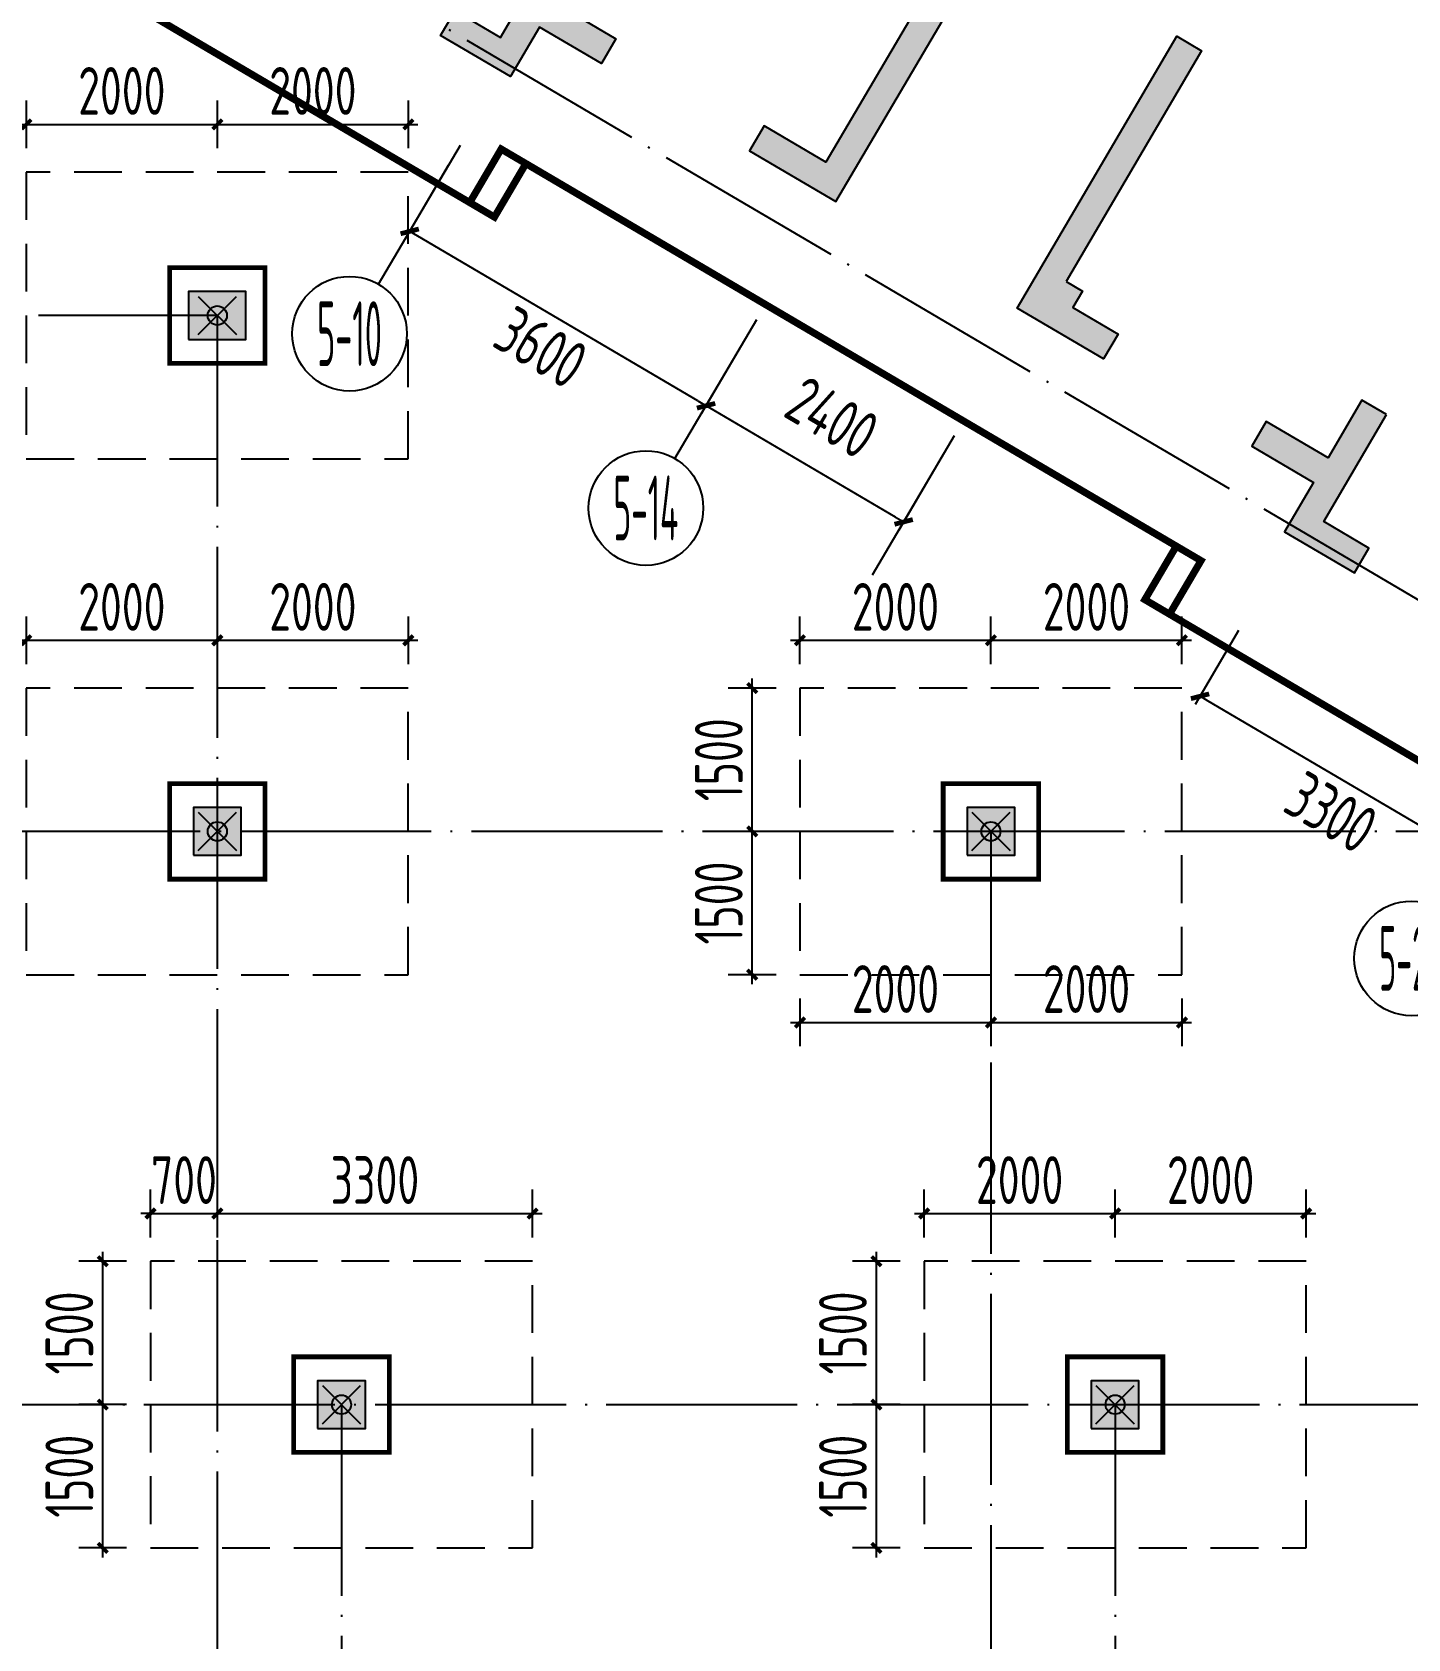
# Model space of a CAD drawing. Extents: x -57409 to 252654, y -8259 to 229119.
# Drawn here: x 52539 to 66943, y 132811 to 149628 of the extents above; entities that cross this region are included whole.
import ezdxf
from ezdxf.enums import TextEntityAlignment as Align

# ---------------------------------------------------------------- set-up
doc = ezdxf.new("R2010")
doc.units = 0
doc.header["$LTSCALE"] = 100
doc.header["$PDMODE"] = 35
doc.header["$PDSIZE"] = 200
doc.linetypes.add('DASHED', pattern=[0.75, 0.5, -0.25])
doc.linetypes.add('DOTE', pattern=[2.42, 2, -0.2, 0.02, -0.2])
doc.layers.get('0').update_dxf_attribs({"linetype": 'CONTINUOUS'})
doc.layers.get('Defpoints').update_dxf_attribs({"linetype": 'CONTINUOUS'})
for name, color, linetype in [('B-TEXT', 3, 'CONTINUOUS'), ('codim', 7, 'CONTINUOUS'), ('COLU', 7, 'CONTINUOUS'), ('CT', 2, 'CONTINUOUS'), ('dote', 253, 'DOTE'), ('h填实-主楼', 254, 'CONTINUOUS'), ('h填实-柱墙', 254, 'CONTINUOUS'), ('wall-主楼', 2, 'CONTINUOUS'), ('Z-AXIS', 3, 'CONTINUOUS'), ('z柱下板带', 140, 'CONTINUOUS')]:
    doc.layers.add(name, color=color, linetype=linetype)
doc.layers.add('重心计算', color=7, linetype='CONTINUOUS', plot=False)
doc.styles.add('_TCH_AXIS', font='tssdeng.shx', dxfattribs={"width": 0.7, "bigfont": 'tssdchn.shx'})
doc.styles.add('COMPLEX', font='tssdeng.shx', dxfattribs={"width": 0.7, "bigfont": 'tssdchn.shx'})
doc.styles.add('Jgcad-DIM', font='tssdeng.shx', dxfattribs={"width": 0.7, "bigfont": 'tssdchn.shx'})
doc.styles.add('TSSD_Dimension', font='tssdeng.shx', dxfattribs={"width": 0.7})
doc.dimstyles.new('TSSD_100_100$0', dxfattribs={"dimtxt": 300, "dimasz": 100, "dimexe": 100, "dimexo": 250, "dimgap": 100, "dimtad": 1, "dimdec": 0, "dimzin": 0, "dimdsep": 46, "dimtxsty": 'TSSD_Dimension', "dimblk": '_tsdbk', "dimblk1": '_tsdbk', "dimblk2": '_tsdbk', "dimsah": 1, "dimcen": 0, "dimdle": 100, "dimclrt": 7, "dimadec": 0, "dimazin": 0, "dimtfac": 1, "dimtdec": 0, "dimtix": 1, "dimtmove": 2, "dimatfit": 3, "dimldrblk": '_tsdbk', "dimfxl": 1, "dimtolj": 1, "dimtzin": 0, "dimarcsym": 0})

# ---------------------------------------------------------------- blocks, each defined once
blk = doc.blocks.new('_tsdbk')
blk.add_line((-1, 0), (0, 0))
at = {"const_width": 0.5}
blk.add_lwpolyline([(-0.7, -0.7), (0.7, 0.7)], dxfattribs=at)
blk = doc.blocks.new('*D238')
at = {"layer": 'Defpoints', "color": 0}
for p in [(51342, 141263), (52604, 141263), (52604, 135263)]:
    blk.add_point(p, dxfattribs=at)
at = {"layer": 'Z-AXIS', "color": 0, "lineweight": -2}
for p, q in [((52354, 141263), (51242, 141263)), ((51342, 135363), (51342, 141163)), ((52354, 135263), (51242, 135263))]:
    blk.add_line(p, q, dxfattribs=at)
at = {"layer": 'Z-AXIS', "color": 0, "lineweight": -2, "xscale": 100, "yscale": 100, "zscale": 100}
for p, rotation in [((51342, 141263), 90), ((51342, 135263), 270)]:
    blk.add_blockref('_tsdbk', p, dxfattribs=dict(at, rotation=rotation))
at = {"layer": 'Z-AXIS', "color": 7, "insert": (50992, 138263), "char_height": 500, "attachment_point": 5, "rotation": 90, "style": 'TSSD_Dimension'}
blk.add_mtext('\\A1;6000', dxfattribs=at)
blk = doc.blocks.new('*D247')
at = {"layer": 'Defpoints', "color": 0}
for p in [(51342, 146663), (52604, 146663), (52604, 141263)]:
    blk.add_point(p, dxfattribs=at)
at = {"layer": 'Z-AXIS', "color": 0, "lineweight": -2}
for p, q in [((52354, 146663), (51242, 146663)), ((51342, 141363), (51342, 146563)), ((52354, 141263), (51242, 141263))]:
    blk.add_line(p, q, dxfattribs=at)
at = {"layer": 'Z-AXIS', "color": 0, "lineweight": -2, "xscale": 100, "yscale": 100, "zscale": 100}
for p, rotation in [((51342, 146663), 90), ((51342, 141263), 270)]:
    blk.add_blockref('_tsdbk', p, dxfattribs=dict(at, rotation=rotation))
at = {"layer": 'Z-AXIS', "color": 7, "insert": (50992, 143963), "char_height": 500, "attachment_point": 5, "rotation": 90, "style": 'TSSD_Dimension'}
blk.add_mtext('\\A1;5400', dxfattribs=at)
blk = doc.blocks.new('*D390')
at = {"layer": 'Defpoints', "color": 0}
for p in [(57023, 148446), (56492, 147543), (60126, 146621)]:
    blk.add_point(p, dxfattribs=at)
at = {"layer": 'Z-AXIS', "color": 0, "lineweight": -2}
for p, q in [((56896, 148231), (56441, 147457)), ((59509, 145769), (56578, 147492)), ((59999, 146406), (59544, 145632))]:
    blk.add_line(p, q, dxfattribs=at)
at = {"layer": 'Z-AXIS', "color": 0, "lineweight": -2, "xscale": 100, "yscale": 100, "zscale": 100}
for p, rotation in [((56492, 147543), 149.5453717284223), ((59595, 145718), 329.5453717284223)]:
    blk.add_blockref('_tsdbk', p, dxfattribs=dict(at, rotation=rotation))
at = {"layer": 'Z-AXIS', "color": 7, "insert": (57866, 146329), "char_height": 500, "attachment_point": 5, "rotation": 329.5454, "style": 'TSSD_Dimension'}
blk.add_mtext('\\A1;3600', dxfattribs=at)
blk = doc.blocks.new('*D391')
at = {"layer": 'Defpoints', "color": 0}
for p in [(60126, 146621), (59595, 145718), (62195, 145405)]:
    blk.add_point(p, dxfattribs=at)
at = {"layer": 'Z-AXIS', "color": 0, "lineweight": -2}
for p, q in [((59999, 146406), (59544, 145632)), ((61578, 144553), (59681, 145668)), ((62068, 145189), (61613, 144416))]:
    blk.add_line(p, q, dxfattribs=at)
at = {"layer": 'Z-AXIS', "color": 0, "lineweight": -2, "xscale": 100, "yscale": 100, "zscale": 100}
for p, rotation in [((59595, 145718), 149.5453717284223), ((61664, 144502), 329.5453717284223)]:
    blk.add_blockref('_tsdbk', p, dxfattribs=dict(at, rotation=rotation))
at = {"layer": 'Z-AXIS', "color": 7, "insert": (60915, 145595), "char_height": 500, "attachment_point": 5, "rotation": 329.5454, "style": 'TSSD_Dimension'}
blk.add_mtext('\\A1;2400', dxfattribs=at)
blk = doc.blocks.new('*D392')
at = {"layer": 'Defpoints', "color": 0}
for p in [(65298, 143580), (64767, 142677), (68143, 141908)]:
    blk.add_point(p, dxfattribs=at)
at = {"layer": 'Z-AXIS', "color": 0, "lineweight": -2}
for p, q in [((65171, 143365), (64716, 142591)), ((67526, 141055), (64853, 142626)), ((68016, 141692), (67561, 140918))]:
    blk.add_line(p, q, dxfattribs=at)
at = {"layer": 'Z-AXIS', "color": 0, "lineweight": -2, "xscale": 100, "yscale": 100, "zscale": 100}
for p, rotation in [((64767, 142677), 149.5453717284223), ((67612, 141005), 329.5453717284223)]:
    blk.add_blockref('_tsdbk', p, dxfattribs=dict(at, rotation=rotation))
at = {"layer": 'Z-AXIS', "color": 7, "insert": (66141, 141463), "char_height": 500, "attachment_point": 5, "rotation": 329.5454, "style": 'TSSD_Dimension'}
blk.add_mtext('\\A1;3300', dxfattribs=at)
blk = doc.blocks.new('_AXISO')
blk.add_circle((0, 0), 0.5)
at = {"layer": 'B-TEXT', "style": 'COMPLEX', "width": 1.450893}
blk.add_attdef('A', text='', height=0.56, dxfattribs=at).set_placement((0.249375, -0.28), (0.749375, -0.28), align=Align.FIT)
blk = doc.blocks.new('_ArchTick')
at = {"color": 0, "linetype": 'ByBlock', "const_width": 0.4}
blk.add_lwpolyline([(-0.5, -0.5), (0.5, 0.5)], dxfattribs=at)
blk = doc.blocks.new('*D1882')
at = {"layer": 'codim', "color": 7, "lineweight": -2}
for p, q in [((52478, 148413), (52478, 148913)), ((54478, 148413), (54478, 148913))]:
    blk.add_line(p, q, dxfattribs=at)
at = {"layer": 'codim', "color": 0, "lineweight": -2}
blk.add_line((52378, 148663), (54578, 148663), dxfattribs=at)
at = {"layer": 'Defpoints', "color": 0}
for p in [(54478, 148663), (52478, 148163), (54478, 148163)]:
    blk.add_point(p, dxfattribs=at)
at = {"layer": 'codim', "color": 0, "lineweight": -2, "xscale": 100, "yscale": 100, "zscale": 100, "rotation": 180}
blk.add_blockref('_ArchTick', (52478, 148663), dxfattribs=at)
at = {"layer": 'codim', "color": 0, "lineweight": -2, "xscale": 100, "yscale": 100, "zscale": 100}
blk.add_blockref('_ArchTick', (54478, 148663), dxfattribs=at)
at = {"layer": 'codim', "color": 1, "insert": (53478, 149013), "char_height": 500, "attachment_point": 5, "style": 'Jgcad-DIM'}
blk.add_mtext('\\A1;2000', dxfattribs=at)
blk = doc.blocks.new('*D1883')
at = {"layer": 'codim', "color": 7, "lineweight": -2}
for p, q in [((54478, 148413), (54478, 148913)), ((56478, 148413), (56478, 148913))]:
    blk.add_line(p, q, dxfattribs=at)
at = {"layer": 'codim', "color": 0, "lineweight": -2}
blk.add_line((54378, 148663), (56578, 148663), dxfattribs=at)
at = {"layer": 'Defpoints', "color": 0}
for p in [(56478, 148663), (54478, 148163), (56478, 148163)]:
    blk.add_point(p, dxfattribs=at)
at = {"layer": 'codim', "color": 0, "lineweight": -2, "xscale": 100, "yscale": 100, "zscale": 100, "rotation": 180}
blk.add_blockref('_ArchTick', (54478, 148663), dxfattribs=at)
at = {"layer": 'codim', "color": 0, "lineweight": -2, "xscale": 100, "yscale": 100, "zscale": 100}
blk.add_blockref('_ArchTick', (56478, 148663), dxfattribs=at)
at = {"layer": 'codim', "color": 1, "insert": (55478, 149013), "char_height": 500, "attachment_point": 5, "style": 'Jgcad-DIM'}
blk.add_mtext('\\A1;2000', dxfattribs=at)
blk = doc.blocks.new('*D1745')
at = {"layer": 'codim', "color": 7, "lineweight": -2}
for p, q in [((61628, 135263), (61128, 135263)), ((61628, 133763), (61128, 133763))]:
    blk.add_line(p, q, dxfattribs=at)
at = {"layer": 'codim', "color": 0, "lineweight": -2}
blk.add_line((61378, 133663), (61378, 135363), dxfattribs=at)
at = {"layer": 'Defpoints', "color": 0}
for p in [(61378, 135263), (61878, 135263), (61878, 133763)]:
    blk.add_point(p, dxfattribs=at)
at = {"layer": 'codim', "color": 0, "lineweight": -2, "xscale": 100, "yscale": 100, "zscale": 100}
for p, rotation in [((61378, 135263), 90), ((61378, 133763), 270)]:
    blk.add_blockref('_ArchTick', p, dxfattribs=dict(at, rotation=rotation))
at = {"layer": 'codim', "color": 1, "insert": (61028, 134513), "char_height": 500, "attachment_point": 5, "rotation": 90, "style": 'Jgcad-DIM'}
blk.add_mtext('\\A1;1500', dxfattribs=at)
blk = doc.blocks.new('*D1746')
at = {"layer": 'codim', "color": 7, "lineweight": -2}
for p, q in [((61628, 136763), (61128, 136763)), ((61628, 135263), (61128, 135263))]:
    blk.add_line(p, q, dxfattribs=at)
at = {"layer": 'codim', "color": 0, "lineweight": -2}
blk.add_line((61378, 135163), (61378, 136863), dxfattribs=at)
at = {"layer": 'Defpoints', "color": 0}
for p in [(61378, 136763), (61878, 136763), (61878, 135263)]:
    blk.add_point(p, dxfattribs=at)
at = {"layer": 'codim', "color": 0, "lineweight": -2, "xscale": 100, "yscale": 100, "zscale": 100}
for p, rotation in [((61378, 136763), 90), ((61378, 135263), 270)]:
    blk.add_blockref('_ArchTick', p, dxfattribs=dict(at, rotation=rotation))
at = {"layer": 'codim', "color": 1, "insert": (61028, 136013), "char_height": 500, "attachment_point": 5, "rotation": 90, "style": 'Jgcad-DIM'}
blk.add_mtext('\\A1;1500', dxfattribs=at)
blk = doc.blocks.new('*D1747')
at = {"layer": 'codim', "color": 7, "lineweight": -2}
for p, q in [((61878, 137013), (61878, 137513)), ((63878, 137013), (63878, 137513))]:
    blk.add_line(p, q, dxfattribs=at)
at = {"layer": 'codim', "color": 0, "lineweight": -2}
blk.add_line((61778, 137263), (63978, 137263), dxfattribs=at)
at = {"layer": 'Defpoints', "color": 0}
for p in [(63878, 137263), (61878, 136763), (63878, 136763)]:
    blk.add_point(p, dxfattribs=at)
at = {"layer": 'codim', "color": 0, "lineweight": -2, "xscale": 100, "yscale": 100, "zscale": 100, "rotation": 180}
blk.add_blockref('_ArchTick', (61878, 137263), dxfattribs=at)
at = {"layer": 'codim', "color": 0, "lineweight": -2, "xscale": 100, "yscale": 100, "zscale": 100}
blk.add_blockref('_ArchTick', (63878, 137263), dxfattribs=at)
at = {"layer": 'codim', "color": 1, "insert": (62878, 137613), "char_height": 500, "attachment_point": 5, "style": 'Jgcad-DIM'}
blk.add_mtext('\\A1;2000', dxfattribs=at)
blk = doc.blocks.new('*D1748')
at = {"layer": 'codim', "color": 7, "lineweight": -2}
for p, q in [((63878, 137013), (63878, 137513)), ((65878, 137013), (65878, 137513))]:
    blk.add_line(p, q, dxfattribs=at)
at = {"layer": 'codim', "color": 0, "lineweight": -2}
blk.add_line((63778, 137263), (65978, 137263), dxfattribs=at)
at = {"layer": 'Defpoints', "color": 0}
for p in [(65878, 137263), (63878, 136763), (65878, 136763)]:
    blk.add_point(p, dxfattribs=at)
at = {"layer": 'codim', "color": 0, "lineweight": -2, "xscale": 100, "yscale": 100, "zscale": 100, "rotation": 180}
blk.add_blockref('_ArchTick', (63878, 137263), dxfattribs=at)
at = {"layer": 'codim', "color": 0, "lineweight": -2, "xscale": 100, "yscale": 100, "zscale": 100}
blk.add_blockref('_ArchTick', (65878, 137263), dxfattribs=at)
at = {"layer": 'codim', "color": 1, "insert": (64878, 137613), "char_height": 500, "attachment_point": 5, "style": 'Jgcad-DIM'}
blk.add_mtext('\\A1;2000', dxfattribs=at)
blk = doc.blocks.new('*D1749')
at = {"layer": 'codim', "color": 7, "lineweight": -2}
for p, q in [((53528, 135263), (53028, 135263)), ((53528, 133763), (53028, 133763))]:
    blk.add_line(p, q, dxfattribs=at)
at = {"layer": 'codim', "color": 0, "lineweight": -2}
blk.add_line((53278, 133663), (53278, 135363), dxfattribs=at)
at = {"layer": 'Defpoints', "color": 0}
for p in [(53278, 135263), (53778, 135263), (53778, 133763)]:
    blk.add_point(p, dxfattribs=at)
at = {"layer": 'codim', "color": 0, "lineweight": -2, "xscale": 100, "yscale": 100, "zscale": 100}
for p, rotation in [((53278, 135263), 90), ((53278, 133763), 270)]:
    blk.add_blockref('_ArchTick', p, dxfattribs=dict(at, rotation=rotation))
at = {"layer": 'codim', "color": 1, "insert": (52928, 134513), "char_height": 500, "attachment_point": 5, "rotation": 90, "style": 'Jgcad-DIM'}
blk.add_mtext('\\A1;1500', dxfattribs=at)
blk = doc.blocks.new('*D1750')
at = {"layer": 'codim', "color": 7, "lineweight": -2}
for p, q in [((53528, 136763), (53028, 136763)), ((53528, 135263), (53028, 135263))]:
    blk.add_line(p, q, dxfattribs=at)
at = {"layer": 'codim', "color": 0, "lineweight": -2}
blk.add_line((53278, 135163), (53278, 136863), dxfattribs=at)
at = {"layer": 'Defpoints', "color": 0}
for p in [(53278, 136763), (53778, 136763), (53778, 135263)]:
    blk.add_point(p, dxfattribs=at)
at = {"layer": 'codim', "color": 0, "lineweight": -2, "xscale": 100, "yscale": 100, "zscale": 100}
for p, rotation in [((53278, 136763), 90), ((53278, 135263), 270)]:
    blk.add_blockref('_ArchTick', p, dxfattribs=dict(at, rotation=rotation))
at = {"layer": 'codim', "color": 1, "insert": (52928, 136013), "char_height": 500, "attachment_point": 5, "rotation": 90, "style": 'Jgcad-DIM'}
blk.add_mtext('\\A1;1500', dxfattribs=at)
blk = doc.blocks.new('*D1751')
at = {"layer": 'codim', "color": 7, "lineweight": -2}
for p, q in [((53778, 137013), (53778, 137513)), ((54478, 137013), (54478, 137513))]:
    blk.add_line(p, q, dxfattribs=at)
at = {"layer": 'codim', "color": 0, "lineweight": -2}
for p, q in [((53778, 137263), (53678, 137263)), ((53778, 137263), (54478, 137263)), ((54478, 137263), (54578, 137263))]:
    blk.add_line(p, q, dxfattribs=at)
at = {"layer": 'Defpoints', "color": 0}
for p in [(54478, 137263), (53778, 136763), (54478, 136763)]:
    blk.add_point(p, dxfattribs=at)
at = {"layer": 'codim', "color": 0, "lineweight": -2, "xscale": 100, "yscale": 100, "zscale": 100}
blk.add_blockref('_ArchTick', (53778, 137263), dxfattribs=at)
at = {"layer": 'codim', "color": 0, "lineweight": -2, "xscale": 100, "yscale": 100, "zscale": 100, "rotation": 180}
blk.add_blockref('_ArchTick', (54478, 137263), dxfattribs=at)
at = {"layer": 'codim', "color": 1, "insert": (54128, 137613), "char_height": 500, "attachment_point": 5, "style": 'Jgcad-DIM'}
blk.add_mtext('\\A1;700', dxfattribs=at)
blk = doc.blocks.new('*D1752')
at = {"layer": 'codim', "color": 7, "lineweight": -2}
for p, q in [((54478, 137013), (54478, 137513)), ((57778, 137013), (57778, 137513))]:
    blk.add_line(p, q, dxfattribs=at)
at = {"layer": 'codim', "color": 0, "lineweight": -2}
blk.add_line((54378, 137263), (57878, 137263), dxfattribs=at)
at = {"layer": 'Defpoints', "color": 0}
for p in [(57778, 137263), (54478, 136763), (57778, 136763)]:
    blk.add_point(p, dxfattribs=at)
at = {"layer": 'codim', "color": 0, "lineweight": -2, "xscale": 100, "yscale": 100, "zscale": 100, "rotation": 180}
blk.add_blockref('_ArchTick', (54478, 137263), dxfattribs=at)
at = {"layer": 'codim', "color": 0, "lineweight": -2, "xscale": 100, "yscale": 100, "zscale": 100}
blk.add_blockref('_ArchTick', (57778, 137263), dxfattribs=at)
at = {"layer": 'codim', "color": 1, "insert": (56128, 137613), "char_height": 500, "attachment_point": 5, "style": 'Jgcad-DIM'}
blk.add_mtext('\\A1;3300', dxfattribs=at)
blk = doc.blocks.new('*D1725')
at = {"layer": 'codim', "color": 7, "lineweight": -2}
for p, q in [((52478, 143013), (52478, 143513)), ((54478, 143013), (54478, 143513))]:
    blk.add_line(p, q, dxfattribs=at)
at = {"layer": 'codim', "color": 0, "lineweight": -2}
blk.add_line((52378, 143263), (54578, 143263), dxfattribs=at)
at = {"layer": 'Defpoints', "color": 0}
for p in [(54478, 143263), (52478, 142763), (54478, 142763)]:
    blk.add_point(p, dxfattribs=at)
at = {"layer": 'codim', "color": 0, "lineweight": -2, "xscale": 100, "yscale": 100, "zscale": 100, "rotation": 180}
blk.add_blockref('_ArchTick', (52478, 143263), dxfattribs=at)
at = {"layer": 'codim', "color": 0, "lineweight": -2, "xscale": 100, "yscale": 100, "zscale": 100}
blk.add_blockref('_ArchTick', (54478, 143263), dxfattribs=at)
at = {"layer": 'codim', "color": 1, "insert": (53478, 143613), "char_height": 500, "attachment_point": 5, "style": 'Jgcad-DIM'}
blk.add_mtext('\\A1;2000', dxfattribs=at)
blk = doc.blocks.new('*D1726')
at = {"layer": 'codim', "color": 7, "lineweight": -2}
for p, q in [((54478, 143013), (54478, 143513)), ((56478, 143013), (56478, 143513))]:
    blk.add_line(p, q, dxfattribs=at)
at = {"layer": 'codim', "color": 0, "lineweight": -2}
blk.add_line((54378, 143263), (56578, 143263), dxfattribs=at)
at = {"layer": 'Defpoints', "color": 0}
for p in [(56478, 143263), (54478, 142763), (56478, 142763)]:
    blk.add_point(p, dxfattribs=at)
at = {"layer": 'codim', "color": 0, "lineweight": -2, "xscale": 100, "yscale": 100, "zscale": 100, "rotation": 180}
blk.add_blockref('_ArchTick', (54478, 143263), dxfattribs=at)
at = {"layer": 'codim', "color": 0, "lineweight": -2, "xscale": 100, "yscale": 100, "zscale": 100}
blk.add_blockref('_ArchTick', (56478, 143263), dxfattribs=at)
at = {"layer": 'codim', "color": 1, "insert": (55478, 143613), "char_height": 500, "attachment_point": 5, "style": 'Jgcad-DIM'}
blk.add_mtext('\\A1;2000', dxfattribs=at)
blk = doc.blocks.new('*D1727')
at = {"layer": 'codim', "color": 0, "lineweight": -2}
blk.add_line((60078, 139663), (60078, 141363), dxfattribs=at)
at = {"layer": 'codim', "color": 7, "lineweight": -2}
for p, q in [((60328, 141263), (59828, 141263)), ((60328, 139763), (59828, 139763))]:
    blk.add_line(p, q, dxfattribs=at)
at = {"layer": 'Defpoints', "color": 0}
for p in [(60078, 141263), (60578, 141263), (60578, 139763)]:
    blk.add_point(p, dxfattribs=at)
at = {"layer": 'codim', "color": 0, "lineweight": -2, "xscale": 100, "yscale": 100, "zscale": 100}
for p, rotation in [((60078, 141263), 90), ((60078, 139763), 270)]:
    blk.add_blockref('_ArchTick', p, dxfattribs=dict(at, rotation=rotation))
at = {"layer": 'codim', "color": 1, "insert": (59728, 140513), "char_height": 500, "attachment_point": 5, "rotation": 90, "style": 'Jgcad-DIM'}
blk.add_mtext('\\A1;1500', dxfattribs=at)
blk = doc.blocks.new('*D1728')
at = {"layer": 'codim', "color": 0, "lineweight": -2}
blk.add_line((60078, 141163), (60078, 142863), dxfattribs=at)
at = {"layer": 'codim', "color": 7, "lineweight": -2}
for p, q in [((60328, 142763), (59828, 142763)), ((60328, 141263), (59828, 141263))]:
    blk.add_line(p, q, dxfattribs=at)
at = {"layer": 'Defpoints', "color": 0}
for p in [(60078, 142763), (60578, 142763), (60578, 141263)]:
    blk.add_point(p, dxfattribs=at)
at = {"layer": 'codim', "color": 0, "lineweight": -2, "xscale": 100, "yscale": 100, "zscale": 100}
for p, rotation in [((60078, 142763), 90), ((60078, 141263), 270)]:
    blk.add_blockref('_ArchTick', p, dxfattribs=dict(at, rotation=rotation))
at = {"layer": 'codim', "color": 1, "insert": (59728, 142013), "char_height": 500, "attachment_point": 5, "rotation": 90, "style": 'Jgcad-DIM'}
blk.add_mtext('\\A1;1500', dxfattribs=at)
blk = doc.blocks.new('*D1729')
at = {"layer": 'codim', "color": 7, "lineweight": -2}
for p, q in [((60578, 143013), (60578, 143513)), ((62578, 143013), (62578, 143513))]:
    blk.add_line(p, q, dxfattribs=at)
at = {"layer": 'codim', "color": 0, "lineweight": -2}
blk.add_line((60478, 143263), (62678, 143263), dxfattribs=at)
at = {"layer": 'Defpoints', "color": 0}
for p in [(62578, 143263), (60578, 142763), (62578, 142763)]:
    blk.add_point(p, dxfattribs=at)
at = {"layer": 'codim', "color": 0, "lineweight": -2, "xscale": 100, "yscale": 100, "zscale": 100, "rotation": 180}
blk.add_blockref('_ArchTick', (60578, 143263), dxfattribs=at)
at = {"layer": 'codim', "color": 0, "lineweight": -2, "xscale": 100, "yscale": 100, "zscale": 100}
blk.add_blockref('_ArchTick', (62578, 143263), dxfattribs=at)
at = {"layer": 'codim', "color": 1, "insert": (61578, 143613), "char_height": 500, "attachment_point": 5, "style": 'Jgcad-DIM'}
blk.add_mtext('\\A1;2000', dxfattribs=at)
blk = doc.blocks.new('*D1730')
at = {"layer": 'codim', "color": 7, "lineweight": -2}
for p, q in [((62578, 143013), (62578, 143513)), ((64578, 143013), (64578, 143513))]:
    blk.add_line(p, q, dxfattribs=at)
at = {"layer": 'codim', "color": 0, "lineweight": -2}
blk.add_line((62478, 143263), (64678, 143263), dxfattribs=at)
at = {"layer": 'Defpoints', "color": 0}
for p in [(64578, 143263), (62578, 142763), (64578, 142763)]:
    blk.add_point(p, dxfattribs=at)
at = {"layer": 'codim', "color": 0, "lineweight": -2, "xscale": 100, "yscale": 100, "zscale": 100, "rotation": 180}
blk.add_blockref('_ArchTick', (62578, 143263), dxfattribs=at)
at = {"layer": 'codim', "color": 0, "lineweight": -2, "xscale": 100, "yscale": 100, "zscale": 100}
blk.add_blockref('_ArchTick', (64578, 143263), dxfattribs=at)
at = {"layer": 'codim', "color": 1, "insert": (63578, 143613), "char_height": 500, "attachment_point": 5, "style": 'Jgcad-DIM'}
blk.add_mtext('\\A1;2000', dxfattribs=at)
blk = doc.blocks.new('*D2713')
at = {"layer": 'codim', "color": 7, "lineweight": -2}
for p, q in [((60578, 139513), (60578, 139013)), ((62578, 139513), (62578, 139013))]:
    blk.add_line(p, q, dxfattribs=at)
at = {"layer": 'codim', "color": 0, "lineweight": -2}
blk.add_line((60478, 139263), (62678, 139263), dxfattribs=at)
at = {"layer": 'Defpoints', "color": 0}
for p in [(60578, 139763), (62578, 139763), (62578, 139263)]:
    blk.add_point(p, dxfattribs=at)
at = {"layer": 'codim', "color": 0, "lineweight": -2, "xscale": 100, "yscale": 100, "zscale": 100, "rotation": 180}
blk.add_blockref('_ArchTick', (60578, 139263), dxfattribs=at)
at = {"layer": 'codim', "color": 0, "lineweight": -2, "xscale": 100, "yscale": 100, "zscale": 100}
blk.add_blockref('_ArchTick', (62578, 139263), dxfattribs=at)
at = {"layer": 'codim', "color": 1, "insert": (61578, 139613), "char_height": 500, "attachment_point": 5, "style": 'Jgcad-DIM'}
blk.add_mtext('\\A1;2000', dxfattribs=at)
blk = doc.blocks.new('*D2714')
at = {"layer": 'codim', "color": 7, "lineweight": -2}
for p, q in [((62578, 139513), (62578, 139013)), ((64578, 139513), (64578, 139013))]:
    blk.add_line(p, q, dxfattribs=at)
at = {"layer": 'codim', "color": 0, "lineweight": -2}
blk.add_line((62478, 139263), (64678, 139263), dxfattribs=at)
at = {"layer": 'Defpoints', "color": 0}
for p in [(62578, 139763), (64578, 139763), (64578, 139263)]:
    blk.add_point(p, dxfattribs=at)
at = {"layer": 'codim', "color": 0, "lineweight": -2, "xscale": 100, "yscale": 100, "zscale": 100, "rotation": 180}
blk.add_blockref('_ArchTick', (62578, 139263), dxfattribs=at)
at = {"layer": 'codim', "color": 0, "lineweight": -2, "xscale": 100, "yscale": 100, "zscale": 100}
blk.add_blockref('_ArchTick', (64578, 139263), dxfattribs=at)
at = {"layer": 'codim', "color": 1, "insert": (63578, 139613), "char_height": 500, "attachment_point": 5, "style": 'Jgcad-DIM'}
blk.add_mtext('\\A1;2000', dxfattribs=at)

msp = doc.modelspace()

# ---------------------------------------------------------------- hatches: boundary and pattern name
at = {"layer": 'h填实-主楼'}
for points in [[(58100.4, 150694.1), (58359, 150542.1), (58004.2, 149938.7), (58650.7, 149558.5), (58498.7, 149299.9), (57852.1, 149680.1), (57548, 149162.8), (56815.3, 149593.7), (56967.3, 149852.3), (57441.5, 149573.5)], [(62369.5, 150852.1), (60848.9, 148266), (60202.4, 148646.2), (60050.3, 148387.6), (60955.4, 147855.4), (62628.1, 150700.1)], [(63363.9, 147019.3), (63536.4, 146917.9), (63435, 146745.5), (63909.1, 146466.7), (63757, 146208.1), (62851.9, 146740.3), (64524.5, 149585), (64783.1, 149432.9)], [(66720.7, 145625.6), (66462.1, 145777.6), (66107.3, 145174.2), (65460.8, 145554.4), (65308.7, 145295.8), (65955.2, 144915.6), (65651.1, 144398.4), (66383.8, 143967.6), (66535.9, 144226.2), (66061.8, 144504.9)]]:
    msp.add_hatch(color=256, dxfattribs=at).paths.add_polyline_path(points)
at = {"layer": 'h填实-柱墙'}
for points in [[(54177.6, 146412.7), (54777.6, 146412.7), (54777.6, 146912.7), (54177.6, 146912.7)], [(54227.6, 141012.7), (54727.6, 141012.7), (54727.6, 141512.7), (54227.6, 141512.7)], [(62327.6, 141012.7), (62827.6, 141012.7), (62827.6, 141512.7), (62327.6, 141512.7)], [(55527.6, 135012.7), (56027.6, 135012.7), (56027.6, 135512.7), (55527.6, 135512.7)], [(63627.6, 135012.7), (64127.6, 135012.7), (64127.6, 135512.7), (63627.6, 135512.7)]]:
    msp.add_hatch(color=256, dxfattribs=at).paths.add_polyline_path(points)

# ---------------------------------------------------------------- linework, layer by layer
at = {"layer": 'COLU'}
for points in [[(54177.6, 146412.7), (54777.6, 146412.7), (54777.6, 146912.7), (54177.6, 146912.7)], [(54227.6, 141012.7), (54727.6, 141012.7), (54727.6, 141512.7), (54227.6, 141512.7)], [(62327.6, 141012.7), (62827.6, 141012.7), (62827.6, 141512.7), (62327.6, 141512.7)], [(55527.6, 135012.7), (56027.6, 135012.7), (56027.6, 135512.7), (55527.6, 135512.7)], [(63627.6, 135012.7), (64127.6, 135012.7), (64127.6, 135512.7), (63627.6, 135512.7)]]:
    msp.add_lwpolyline(points, close=True, dxfattribs=at)
at = {"layer": 'CT', "const_width": 75}
msp.add_lwpolyline([(81811.6, 151365.2), (82571.9, 152658.3), (84656, 151432.9), (85340.8, 151610.5), (86591.1, 150875.4), (85552, 147668.9), (85547.1, 147660.7), (86238.7, 147254.1), (83957.8, 143375), (83043.4, 142806.3), (81448.7, 140094.1), (71880.1, 145720.2), (69016.4, 140849.7), (64189.3, 143688.5), (64518.5, 144248.4), (57449.8, 148404.6), (57120.6, 147844.7), (52810.2, 150378.6), (55902.1, 155637), (47109.3, 160806.9)], dxfattribs=at)
at = {"layer": 'CT', "color": 1, "const_width": 75}
msp.add_lwpolyline([(81811.6, 151365.2), (82571.9, 152658.3), (84640.4, 151442), (85325.2, 151619.7), (86618.7, 150859.2), (85553.7, 147667.9), (85548.9, 147659.7), (86238.7, 147254.1), (83957.8, 143375), (83045.4, 142809.7), (81448.7, 140094.1), (71880.2, 145720.2), (69016.4, 140849.7), (64447.9, 143536.4), (64777.1, 144096.4), (57708.5, 148252.6), (57379.2, 147692.6), (52810.2, 150378.6), (55902, 155637), (47109.3, 160806.9)], dxfattribs=at)
at = {"layer": 'CT', "const_width": 50}
for points in [[(53977.6, 146162.7), (54977.6, 146162.7), (54977.6, 147162.7), (53977.6, 147162.7)], [(53977.6, 140762.7), (54977.6, 140762.7), (54977.6, 141762.7), (53977.6, 141762.7)], [(62077.6, 140762.7), (63077.6, 140762.7), (63077.6, 141762.7), (62077.6, 141762.7)], [(55277.6, 134762.7), (56277.6, 134762.7), (56277.6, 135762.7), (55277.6, 135762.7)], [(63377.6, 134762.7), (64377.6, 134762.7), (64377.6, 135762.7), (63377.6, 135762.7)]]:
    msp.add_lwpolyline(points, close=True, dxfattribs=at)
at = {"layer": 'dote', "ltscale": 10}
for p, q in [((42487, 158130.5), (81542.7, 135166.6, 0)), ((54477.6, 146662.7), (52604, 146662.7)), ((54477.6, 146662.7), (54477.6, 126132.6)), ((88177.7, 141262.7), (46208.1, 141262.7)), ((62577.6, 141262.7), (62577.6, 126132.6)), ((46449, 135262.7), (159877.6, 135262.7)), ((55777.6, 135262.7), (55777.6, 124462.7)), ((63877.6, 135262.7), (63877.6, 113062.7))]:
    msp.add_line(p, q, dxfattribs=at)
at = {"layer": 'wall-主楼', "elevation": 0}
for points in [[(58100.4, 150694.1), (58359, 150542.1), (58004.2, 149938.7), (58650.7, 149558.5), (58498.7, 149299.9), (57852.1, 149680.1), (57548, 149162.8), (56815.3, 149593.7), (56967.3, 149852.3), (57441.5, 149573.5)], [(66720.7, 145625.6), (66462.1, 145777.6), (66107.3, 145174.2), (65460.8, 145554.4), (65308.7, 145295.8), (65955.2, 144915.6), (65651.1, 144398.4), (66383.8, 143967.6), (66535.9, 144226.2), (66061.8, 144504.9)]]:
    msp.add_lwpolyline(points, close=True, dxfattribs=at)
at = {"layer": 'wall-主楼'}
for points in [[(62369.5, 150852.1), (60848.9, 148266), (60202.4, 148646.2), (60050.3, 148387.6), (60955.4, 147855.4), (62628.1, 150700.1)], [(63363.9, 147019.3), (63536.4, 146917.9), (63435, 146745.5), (63909.1, 146466.7), (63757, 146208.1), (62851.9, 146740.3), (64524.5, 149585), (64783.1, 149432.9)]]:
    msp.add_lwpolyline(points, close=True, dxfattribs=at)
at = {"layer": 'Z-AXIS'}
for p, q in [((56166, 146989.2), (57022.6, 148446.1)), ((59269.3, 145164.6), (60125.9, 146621.4)), ((61338.2, 143948.1), (62194.7, 145404.9))]:
    msp.add_line(p, q, dxfattribs=at)
at = {"layer": 'z柱下板带', "linetype": 'DASHED', "ltscale": 10}
for points in [[(52477.6, 145162.7), (56477.6, 145162.7), (56477.6, 148162.7), (52477.6, 148162.7)], [(52477.6, 139762.7), (56477.6, 139762.7), (56477.6, 142762.7), (52477.6, 142762.7)], [(60577.6, 139762.7), (64577.6, 139762.7), (64577.6, 142762.7), (60577.6, 142762.7)], [(53777.6, 133762.7), (57777.6, 133762.7), (57777.6, 136762.7), (53777.6, 136762.7)], [(61877.6, 133762.7), (65877.6, 133762.7), (65877.6, 136762.7), (61877.6, 136762.7)]]:
    msp.add_lwpolyline(points, close=True, dxfattribs=at)
at = {"layer": '重心计算', "color": 5}
for p in [(54477.6, 146662.7), (54477.6, 146662.7), (54477.6, 141262.7), (54477.6, 141262.7), (62577.6, 141262.7), (62577.6, 141262.7), (55777.6, 135262.7), (55777.6, 135262.7), (63877.6, 135262.7), (63877.6, 135262.7)]:
    msp.add_point(p, dxfattribs=at)

# ---------------------------------------------------------------- block references
at = {"layer": 'Z-AXIS'}
ref = msp.add_blockref('_AXISO', (55861.9, 146472), dxfattribs=dict(at, xscale=1199.999999999998, yscale=1200, zscale=1200, rotation=359.9996457873818))
ref.add_attrib('A', '5-10', dxfattribs={"color": 7, "height": 678.82, "rotation": 359.99965, "style": '_TCH_AXIS', "width": 0.325}).set_placement((55522.4, 146132.6), (56201.3, 146132.6), align=Align.FIT)
ref = msp.add_blockref('_AXISO', (58965.2, 144647.3), dxfattribs=dict(at, xscale=1199.999999999998, yscale=1200, zscale=1200, rotation=359.9996457873818))
ref.add_attrib('A', '5-14', dxfattribs={"color": 7, "height": 678.82, "rotation": 359.99965, "style": '_TCH_AXIS', "width": 0.320988}).set_placement((58625.8, 144307.9), (59304.6, 144307.9), align=Align.FIT)
ref = msp.add_blockref('_AXISO', (66982.1, 139933.6), dxfattribs=dict(at, xscale=1199.999999999998, yscale=1200, zscale=1200, rotation=359.9996457873818))
ref.add_attrib('A', '5-22', dxfattribs={"color": 7, "height": 678.82, "rotation": 359.99965, "style": '_TCH_AXIS', "width": 0.325}).set_placement((66642.6, 139594.2), (67321.5, 139594.2), align=Align.FIT)

# ---------------------------------------------------------------- dimensions: what is measured, and where the dimension line sits
at = {"layer": 'codim'}
for base, p1, p2, picture, middle in [((54477.6, 148662.7), (52477.6, 148162.7), (54477.6, 148162.7), '*D1882', (53477.6, 149012.7)), ((56477.6, 148662.7), (54477.6, 148162.7), (56477.6, 148162.7), '*D1883', (55477.6, 149012.7)), ((54477.6, 143262.7), (52477.6, 142762.7), (54477.6, 142762.7), '*D1725', (53477.6, 143612.7)), ((56477.6, 143262.7), (54477.6, 142762.7), (56477.6, 142762.7), '*D1726', (55477.6, 143612.7)), ((62577.6, 143262.7), (60577.6, 142762.7), (62577.6, 142762.7), '*D1729', (61577.6, 143612.7)), ((64577.6, 143262.7), (62577.6, 142762.7), (64577.6, 142762.7), '*D1730', (63577.6, 143612.7)), ((62577.6, 139262.7), (60577.6, 139762.7), (62577.6, 139762.7), '*D2713', (61577.6, 139612.7)), ((64577.6, 139262.7), (62577.6, 139762.7), (64577.6, 139762.7), '*D2714', (63577.6, 139612.7)), ((54477.6, 137262.7), (53777.6, 136762.7), (54477.6, 136762.7), '*D1751', (54127.6, 137612.7)), ((57777.6, 137262.7), (54477.6, 136762.7), (57777.6, 136762.7), '*D1752', (56127.6, 137612.7)), ((63877.6, 137262.7), (61877.6, 136762.7), (63877.6, 136762.7), '*D1747', (62877.6, 137612.7)), ((65877.6, 137262.7), (63877.6, 136762.7), (65877.6, 136762.7), '*D1748', (64877.6, 137612.7))]:
    dim = msp.add_linear_dim(base=base, p1=p1, p2=p2, dimstyle='TSSD_100_100$0', override={"dimtxt": 500, "dimexe": 250, "dimtxsty": 'Jgcad-DIM', "dimblk": 'ArchTick', "dimblk1": 'ArchTick', "dimblk2": 'ArchTick', "dimclre": 7, "dimclrt": 1, "dimadec": 3}, dxfattribs=at)
    dim.commit()
    dim.dimension.update_dxf_attribs({"geometry": picture, "text_midpoint": middle})
for base, p1, p2, picture, middle in [((60077.6, 142762.7), (60577.6, 141262.7), (60577.6, 142762.7), '*D1728', (59727.6, 142012.7)), ((60077.6, 141262.7), (60577.6, 139762.7), (60577.6, 141262.7), '*D1727', (59727.6, 140512.7)), ((53277.6, 136762.7), (53777.6, 135262.7), (53777.6, 136762.7), '*D1750', (52927.6, 136012.7)), ((61377.6, 136762.7), (61877.6, 135262.7), (61877.6, 136762.7), '*D1746', (61027.6, 136012.7)), ((53277.6, 135262.7), (53777.6, 133762.7), (53777.6, 135262.7), '*D1749', (52927.6, 134512.7)), ((61377.6, 135262.7), (61877.6, 133762.7), (61877.6, 135262.7), '*D1745', (61027.6, 134512.7))]:
    dim = msp.add_linear_dim(base=base, p1=p1, p2=p2, angle=90, dimstyle='TSSD_100_100$0', override={"dimtxt": 500, "dimexe": 250, "dimtxsty": 'Jgcad-DIM', "dimblk": 'ArchTick', "dimblk1": 'ArchTick', "dimblk2": 'ArchTick', "dimclre": 7, "dimclrt": 1, "dimadec": 3}, dxfattribs=at)
    dim.commit()
    dim.dimension.update_dxf_attribs({"geometry": picture, "text_midpoint": middle})
at = {"layer": 'Z-AXIS'}
for base, p1, p2, picture, middle in [((56491.6, 147543), (60125.9, 146621.4), (57022.6, 148446.1), '*D390', (57865.8, 146328.9)), ((59594.9, 145718.3), (62194.7, 145404.9), (60125.9, 146621.4), '*D391', (60914.7, 145595.4)), ((64767.1, 142677.2), (68142.7, 141907.6), (65298, 143580.2), '*D392', (66141.3, 141463.1))]:
    dim = msp.add_linear_dim(base=base, p1=p1, p2=p2, angle=149.54537, dimstyle='TSSD_100_100$0', override={"dimtxt": 500}, dxfattribs=at)
    dim.commit()
    dim.dimension.update_dxf_attribs({"geometry": picture, "text_midpoint": middle, "dimtype": 160})
for base, p1, p2, picture, middle in [((51342.5, 146662.7), (52604, 141262.7), (52604, 146662.7), '*D247', (50992.5, 143962.7)), ((51342.5, 141262.7), (52604, 135262.7), (52604, 141262.7), '*D238', (50992.5, 138262.7))]:
    dim = msp.add_linear_dim(base=base, p1=p1, p2=p2, angle=90, dimstyle='TSSD_100_100$0', override={"dimtxt": 500}, dxfattribs=at)
    dim.commit()
    dim.dimension.update_dxf_attribs({"geometry": picture, "text_midpoint": middle})

doc.saveas('drawing.dxf')
